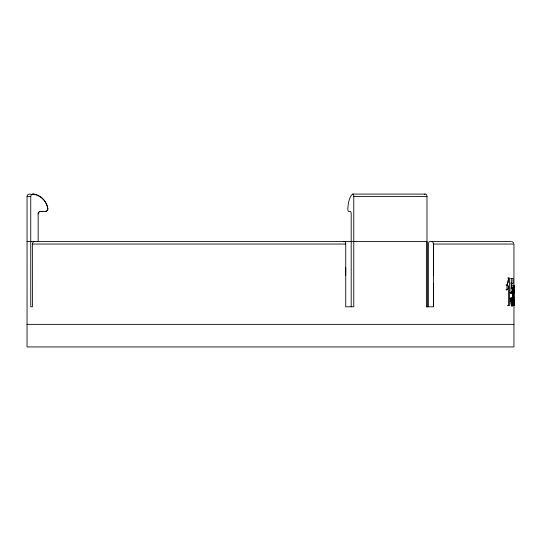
<?xml version="1.0" encoding="UTF-8"?>
<svg xmlns="http://www.w3.org/2000/svg" width="541" height="541" viewBox="0 0 541 541"><rect width="100%" height="100%" fill="white"/><g stroke="black" fill="none" stroke-linecap="round" stroke-linejoin="round"><path stroke-width="0.81" d="M31.304 194.368A17.569 17.569 0 0 0 29.978 194.091A2.509 2.509 0 0 0 27.05 196.566L27.05 346.943L513.95 346.943L513.95 290.923M345.733 275.416L345.733 267.572M27.05 241.529L426.984 241.529L426.984 306.788L426.984 196.566A2.509 1.616 90 0 0 425.104 194.091L352.766 194.091A2.509 0.859 -90 0 1 353.767 196.566L353.767 306.788L345.733 306.788L345.733 244.045A2.509 0.778 -90 0 0 344.955 241.529M426.308 306.788L433.402 306.788L433.402 244.045A2.509 1.677 90 0 0 431.718 241.529A2.509 1.677 -90 0 1 431.874 241.543M513.693 305.056L513.693 305.624L513.693 296.028M513.693 304.488L513.693 303.927M513.693 303.359L513.693 302.791M513.693 302.223L513.693 301.655M513.693 301.087L513.693 300.519M513.693 299.951L513.693 299.383M513.693 298.815L513.693 298.247M513.693 297.678L513.693 297.11M513.876 299.356L513.876 305.624L513.869 285.709M513.95 297.651L513.95 297.077M513.95 286.879L513.903 285.263L513.943 288.427L513.477 288.427M513.943 286.169L513.95 244.045L433.402 244.045L433.402 275.416M513.95 287.758L513.95 287.156M513.882 291.815L513.882 291.599A16.291 0.433 90 0 0 513.835 292.782M513.882 291.43L513.923 289.307L513.95 289.875M513.882 291.281L513.882 291.68A17.677 0.433 90 0 0 513.869 293.121M513.889 290.767L513.889 290.395M513.078 298.76L512.476 287.447M513.896 290.077L513.923 289.293L513.95 290.226M511.867 285.486L511.914 283.437M510.873 288.11L511.806 288.11L511.874 285.188M511.238 282.977L511.367 278.507M511.265 282.084L510.954 292.816L511.59 293.438L511.935 291.653A4.788 0.588 -89 0 1 512.05 291.457A4.801 0.588 -88.9 0 1 512.131 291.43A5.18 0.636 -88.8 0 1 512.178 291.45A4.287 0.527 -88.9 0 1 512.239 291.525A3.598 0.44 -89.2 0 1 512.32 291.741L512.577 295.034A9.968 1.068 -90 0 1 512.597 297.638L512.084 301.851M512.915 302.615C512.685 303.271 513.01 306.598 511.793 305.807M510.657 293.438L511.59 293.438L511.935 291.653M512.658 304.955L512.719 304.576M511.806 288.11L511.84 287.974A7.845 0.926 -88.2 0 1 512.226 287.23A8.555 1.001 -88.2 0 1 512.476 287.494M505.95 289.76L506.863 289.76L507.221 284.336A15.364 3.868 87.7 0 0 507.438 283.842M511.712 299.89L511.637 298.01L509.926 298.558M511.86 301.033A4.105 0.514 89.6 0 1 511.705 299.484A4.855 0.642 89.9 0 1 511.658 298.788C511.827 297.117 510.224 299.146 510.9 299.964A8.852 1.353 89.9 0 0 510.968 301.33M512.131 301.878L512.185 301.858A3.672 0.446 89.1 0 1 511.942 301.513L511.854 301.114A4.058 0.514 89.7 0 1 511.718 299.863M27.05 196.566L30.749 196.566A2.509 2.468 90 0 1 33.63 194.091A17.569 17.298 90 0 1 47.811 208.488A2.509 2.468 -90 0 1 45.37 211.416L39.493 211.416M353.767 196.566L426.984 196.566M511.441 241.529L430.041 241.529A2.509 1.677 90 0 0 428.364 244.045L428.364 306.788M30.749 196.566L30.749 306.788L32.399 306.788L32.372 244.045L345.733 244.045M507.688 278.02L509.466 278.02L509.466 305.624L507.478 305.624M510.433 278.507L512.996 278.507L512.996 283.437L510.981 283.437M505.95 284.979L506.863 284.979M512.929 285.709L513.943 285.709L513.943 288.427M506.559 285.763L508.398 285.763L508.398 305.624M510.028 292.816L510.954 292.816L511.59 293.438M510.237 298.01L511.637 298.01M512.929 305.624L513.95 305.624M27.05 324.357L513.95 324.357M512.32 241.705L513.734 243.119M511.887 305.949L511.563 305.246M512.807 289.029L512.882 289.753A8.764 0.906 -89.5 0 1 512.936 290.618M512.462 292.701L512.489 293.012A4.247 0.48 -89.8 0 1 512.557 294.034M510.975 301.29L511.15 303.088L510.853 298.558M512.942 290.571L512.983 291.18M513.68 292.282L513.686 292.816M513.686 293.127L513.693 293.986M513.693 294.284L513.693 294.487A17.339 0.805 -90 0 0 513.686 293.35M513.693 296.197L513.693 295.751A28.707 1.319 -90 0 0 513.673 294.304M513.693 294.825L513.693 295.859M513.098 295.927L513.098 296.651A10.962 0.94 90 0 1 513.098 298.091M433.402 283.254L433.402 306.788M351.19 306.788L351.19 213.925A2.509 0.859 -90 0 0 350.331 211.416L348.688 211.416A2.509 0.859 -90 0 1 347.843 208.488A17.569 6.012 -90 0 1 352.766 194.091M38.161 213.925A2.509 2.468 -90 0 1 40.636 211.416A2.509 2.468 90 0 0 38.161 213.925L38.161 241.529M343.893 241.705A2.509 0.778 90 0 1 344.177 241.529A2.509 0.778 -90 0 0 344.11 241.543M32.372 244.045A2.509 2.455 90 0 1 34.82 241.529M37.282 241.529A2.509 2.455 90 0 1 38.181 241.705M424.293 194.354A17.569 11.293 90 0 1 425.104 194.091M45.37 211.416A2.509 2.468 90 0 0 47.811 208.488A17.569 17.298 -90 0 0 33.63 194.091A2.509 2.468 -90 0 0 31.831 194.49M42.827 211.24A2.509 2.509 0 0 1 41.9 211.416M511.137 303.176A8.162 1.129 89.4 0 0 511.387 304.637A8.014 1.055 88.9 0 0 511.563 305.293M511.793 305.942A8.345 1.177 89.5 0 1 511.083 303.623M512.692 305.327A10.374 1.265 87 0 1 511.881 305.651M513.078 301.445A9.63 1.089 89 0 1 512.76 305.016M512.936 302.757A10.455 1.055 89.6 0 0 513.044 300.884A9.623 0.879 89.9 0 0 513.084 298.781M513.118 298.118A9.752 0.913 89.8 0 1 513.03 301.249M512.929 291.511A9.765 0.784 90 0 1 513.017 295.927M511.8 287.866A8.156 0.893 -89.1 0 1 512.746 289.536M512.05 291.457A4.68 0.575 -89.1 0 1 512.239 291.558A3.692 0.446 -89.2 0 1 512.462 292.681M512.55 294.067A5.626 0.609 -90 0 1 512.57 294.838L512.584 296.441A11.489 1.204 -90 0 1 512.591 297.624L512.489 300.255A3.976 0.46 89.8 0 1 512.428 300.85L512.395 301.121A3.557 0.433 89.2 0 1 511.942 301.52A3.746 0.46 89.5 0 1 511.854 301.107M508.608 286.493A18.326 4.781 85.9 0 1 506.91 290.118M507.958 282.395A18.698 4.774 87.4 0 1 507.451 283.917A18.313 4.646 87.5 0 0 507.911 282.639M507.397 283.633A15.682 3.834 88.5 0 1 507.194 284.147M513.734 288.022L513.72 288.427L513.882 285.283L513.734 288.022M508.357 280.028A8.852 1.887 89.9 0 0 508.574 277.966A8.791 1.873 89.9 0 1 508.357 280.028M507.891 282.098A11.036 2.495 89.4 0 0 508.276 280.191A11.185 2.543 89.3 0 1 507.898 282.118"/></g></svg>
